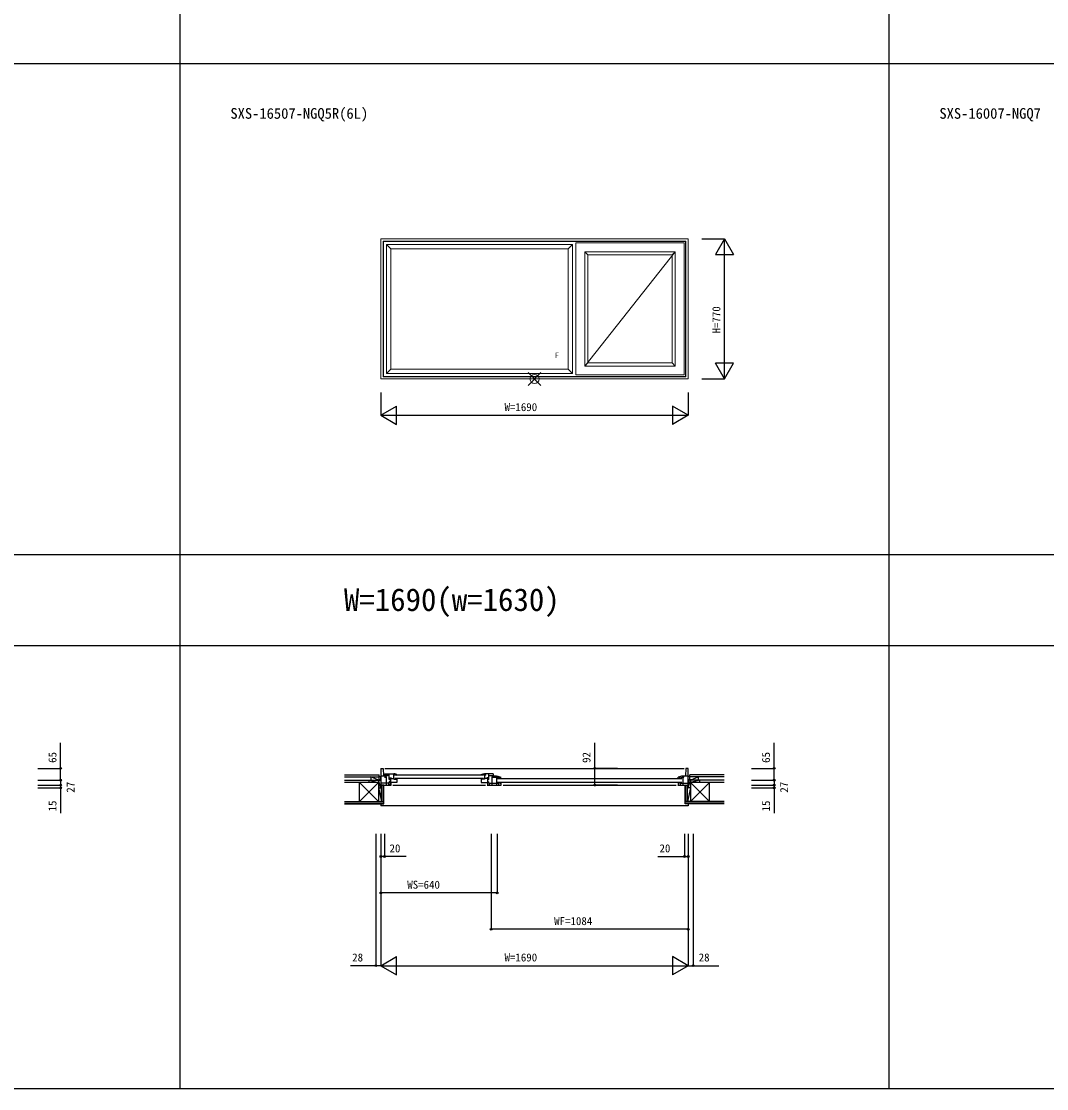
# Model space of a CAD drawing. Units: millimetres, scale not verified. Extents: x -13750 to 13750, y -10000 to 10000.
# Drawn here: x -6323 to -683, y -1738 to 4131 of the extents above; entities that cross this region are included whole.
import ezdxf
from ezdxf.enums import TextEntityAlignment as Align

# ---------------------------------------------------------------- set-up
doc = ezdxf.new("R2010")
doc.units = ezdxf.units.MM
doc.header["$LTSCALE"] = 50
for name, color, linetype in [('0-0_0', 3, 'Continuous'), ('0-2_YKK_B1', 4, 'Continuous'), ('0-3_YKK_B2', 5, 'Continuous'), ('0-6_YKK_F1', 7, 'Continuous'), ('0-8_YKK_N1', 2, 'Continuous'), ('0-9_YKK_Z1', 7, 'Continuous')]:
    doc.layers.add(name, color=color, linetype=linetype)
doc.layers.add('0-1_YKK_A1', color=4, linetype='Continuous', lineweight=18)
doc.layers.add('0-7_YKK_IN', color=1, linetype='Continuous', lineweight=18)
doc.styles.add('ＭＳ ゴシック', font='')
doc.styles.get('ＭＳ ゴシック').set_extended_font_data('MS Gothic')

msp = doc.modelspace()

# ---------------------------------------------------------------- linework, layer by layer
at = {"layer": '0-1_YKK_A1'}
for p, q in [((-4345, 2165), (-4345, 2935)), ((-4345, 2935), (-2655, 2935)), ((-2655, 2165), (-2655, 2935)), ((-4333, 2177), (-4333, 2923)), ((-4333, 2923), (-2667, 2923)), ((-4330.8, 2920.8), (-4333, 2923)), ((-4330.8, 2179.2), (-4330.8, 2920.8)), ((-4330.8, 2920.8), (-2669.2, 2920.8)), ((-4315, 2195), (-4315, 2905)), ((-4315, 2905), (-3291, 2905)), ((-4291, 2881), (-4315, 2905)), ((-4291, 2219), (-4291, 2881)), ((-4291, 2881), (-3315, 2881)), ((-3315, 2881), (-3291, 2905)), ((-3315, 2219), (-3315, 2881)), ((-3291, 2195), (-3291, 2905)), ((-3273, 2187), (-3273, 2913)), ((-3273, 2913), (-2677, 2913)), ((-2677, 2187), (-2677, 2913)), ((-2669.2, 2920.8), (-2667, 2923)), ((-2669.2, 2179.2), (-2669.2, 2920.8)), ((-2667, 2177), (-2667, 2923)), ((-3224, 2236), (-3224, 2864)), ((-2726, 2864), (-3224, 2236)), ((-3224, 2864), (-2726, 2864)), ((-3207, 2847), (-3224, 2864)), ((-3207, 2253), (-3207, 2847)), ((-3207, 2847), (-2743, 2847)), ((-2743, 2847), (-2726, 2864)), ((-2743, 2253), (-2743, 2847)), ((-2726, 2236), (-2726, 2864)), ((-3207, 2253), (-3224, 2236)), ((-3224, 2236), (-2726, 2236)), ((-3207, 2253), (-2743, 2253)), ((-2743, 2253), (-2726, 2236)), ((-4333, 2177), (-4330.8, 2179.2)), ((-4333, 2177), (-2667, 2177)), ((-4330.8, 2179.2), (-2669.2, 2179.2)), ((-4291, 2219), (-4315, 2195)), ((-4315, 2195), (-3291, 2195)), ((-4291, 2219), (-3315, 2219)), ((-3315, 2219), (-3291, 2195)), ((-3273, 2187), (-2677, 2187)), ((-2667, 2177), (-2669.2, 2179.2)), ((-4345, 2165), (-2655, 2165))]:
    msp.add_line(p, q, dxfattribs=at)
at = {"layer": '0-2_YKK_B1'}
for p, q in [((-4345, 23.75), (-4333, 23.75)), ((-4345, 23.75), (-4345, -68.25)), ((-4333, 23.75), (-4330.8, -18.25)), ((-4323, 23.75), (-2677, 23.75)), ((-2667, 23.75), (-2669.2, -18.25)), ((-2655, 23.75), (-2667, 23.75)), ((-2655, -68.25), (-2655, 23.75)), ((-4373, -38.75), (-4345, -38.75)), ((-4373, -38.75), (-4373, -41.25)), ((-4345, -18.25), (-4315, -18.25)), ((-4298.8, -58.25), (-4345, -58.25)), ((-4323.08, -16.25), (-4319.66, -19.15)), ((-4323, -6.25), (-4274, -6.25)), ((-4323, -6.25), (-4323, -16.25)), ((-4299, -15.25), (-4323, -15.25)), ((-4321.8, -25.46), (-4321.8, -18.25)), ((-4315, -24.26), (-4321.8, -25.46)), ((-4320.8, -29.16), (-4320.8, -25.28)), ((-4315, -18.25), (-4315, -21.19)), ((-4315, -68.25), (-4315, -24.26)), ((-4300.6, -65.75), (-4300.6, -58.25)), ((-4299, -37.25), (-4299, -6.25)), ((-4299, -27.65), (-4288, -27.65)), ((-4299, -32.45), (-4274, -32.45)), ((-4299, -37.25), (-4296.5, -37.25)), ((-4296.5, -50.25), (-4299, -50.25)), ((-4299, -54.25), (-4299, -50.25)), ((-4257, -54.25), (-4299, -54.25)), ((-4291, -58.25), (-4295.3, -58.25)), ((-4292.8, -65.75), (-4292.8, -58.25)), ((-4292.3, -32.45), (-4292.3, -54.25)), ((-4291, -58.25), (-4291, -68.25)), ((-4288, -27.65), (-4288, -32.45)), ((-4274, -35.25), (-4274, -6.25)), ((-4274, -11.45), (-4257, -11.45)), ((-4274, -35.25), (-4257, -35.25)), ((-3781, -13.75), (-4269, -13.75)), ((-3781, -32.75), (-4269, -32.75)), ((-4257.33, -9.2), (-4262.43, -7.68)), ((-4262.3, -11.95), (-4262.3, -11.45)), ((-4262.3, -11.95), (-4260.3, -11.95)), ((-4260.3, -11.95), (-4258.07, -13.23)), ((-4257, -12.45), (-4257, -11.45)), ((-4257, -34.25), (-4257, -54.25)), ((-3793, -12.45), (-3793, -11.45)), ((-3776.7, -11.45), (-3793, -11.45)), ((-3793, -34.25), (-3793, -54.25)), ((-3776, -35.25), (-3793, -35.25)), ((-3793, -54.25), (-3751, -54.25)), ((-3787.7, -11.95), (-3787.7, -11.45)), ((-3782.32, -6.75), (-3777, -6.45)), ((-3777, -6.45), (-3776, -6.45)), ((-3776.7, -11.45), (-3776.7, -6.45)), ((-3776, -6.25), (-3776, -9.19)), ((-3727, -6.25), (-3776, -6.25)), ((-3776, -12.26), (-3769.2, -13.39)), ((-3776, -12.26), (-3776, -35.25)), ((-3751, -32.45), (-3776, -32.45)), ((-3769.2, -13.39), (-3769.2, -6.25)), ((-3762, -27.65), (-3762, -32.45)), ((-3751, -27.65), (-3762, -27.65)), ((-3754.7, -58.25), (-3759, -58.25)), ((-3759, -58.25), (-3759, -68.25)), ((-3757.7, -54.25), (-3757.7, -32.45)), ((-3751, -37.25), (-3753.5, -37.25)), ((-3753.5, -50.25), (-3751, -50.25)), ((-3751.2, -58.25), (-3692.8, -58.25)), ((-3751, -37.25), (-3751, -6.25)), ((-3751, -15.25), (-3727, -15.25)), ((-3751, -54.25), (-3751, -50.25)), ((-3747.6, -68.25), (-3747.6, -58.25)), ((-3735, -18.25), (-3709, -18.25)), ((-3735, -18.25), (-3735, -21.23)), ((-3735, -24.26), (-3728.2, -25.46)), ((-3735, -24.26), (-3735, -68.25)), ((-3730.4, -29.16), (-3730.4, -25.07)), ((-3726.92, -16.25), (-3730.34, -19.15)), ((-3728.2, -26.25), (-3728.2, -18.25)), ((-3715.8, -26.25), (-3728.2, -26.25)), ((-3727, -6.25), (-3727, -16.25)), ((-3715.8, -26.25), (-3715.8, -18.25)), ((-3715.8, -25.46), (-3709, -24.26)), ((-3715.5, -23.77), (-3711.52, -20.66)), ((-3715.5, -25.25), (-3715.5, -23.77)), ((-3713.6, -29.16), (-3713.6, -25.07)), ((-3711.52, -20.66), (-3709.7, -21.05)), ((-3709.7, -21.05), (-3708.3, -21.05)), ((-3709, -18.25), (-3709, -21.23)), ((-3709, -24.26), (-3709, -68.25)), ((-3708.3, -25.72), (-3708.3, -18.73)), ((-3703.65, -25.99), (-3708.3, -25.72)), ((-2690, -34.75), (-3704, -34.75)), ((-2690, -53.75), (-3704, -53.75)), ((-3699.56, -26.68), (-3703.65, -25.99)), ((-3702.07, -19.13), (-3696.24, -20.28)), ((-3691.69, -29.32), (-3699.56, -26.68)), ((-3696.4, -68.25), (-3696.4, -58.25)), ((-3696.24, -20.28), (-3690.6, -22.17)), ((-3690.9, -30.25), (-3691.69, -29.32)), ((-3690.9, -30.25), (-3689.8, -30.25)), ((-3690.6, -22.17), (-3685, -24.89)), ((-3690.3, -30.25), (-3690.3, -30.75)), ((-3685, -30.25), (-3690.3, -30.25)), ((-3690.3, -30.75), (-3688.21, -33.88)), ((-3689.3, -58.25), (-3685, -58.25)), ((-3686.6, -30.25), (-3685, -30.25)), ((-3685, -30.25), (-3685, -24.89)), ((-3685, -33.25), (-3685, -30.25)), ((-3685, -58.25), (-3685, -68.25)), ((-2703.4, -22.11), (-2709, -24.84)), ((-2709, -30.2), (-2709, -24.84)), ((-2707.4, -30.2), (-2709, -30.2)), ((-2709, -30.2), (-2703.7, -30.2)), ((-2709, -33.2), (-2709, -30.2)), ((-2709, -58.25), (-2709, -68.25)), ((-2709, -58.25), (-2704.7, -58.25)), ((-2703.7, -30.7), (-2705.79, -33.83)), ((-2703.1, -30.2), (-2704.2, -30.2)), ((-2703.7, -30.2), (-2703.7, -30.7)), ((-2697.76, -20.23), (-2703.4, -22.11)), ((-2703.1, -30.2), (-2702.31, -29.27)), ((-2702.31, -29.27), (-2694.44, -26.62)), ((-2701.2, -58.25), (-2655, -58.25)), ((-2691.93, -19.08), (-2697.76, -20.23)), ((-2697.6, -68.25), (-2697.6, -58.25)), ((-2694.44, -26.62), (-2690.35, -25.94)), ((-2690.35, -25.94), (-2685.7, -25.67)), ((-2685.7, -25.67), (-2685.7, -18.68)), ((-2684.3, -21), (-2685.7, -21)), ((-2685, -18.25), (-2655, -18.25)), ((-2685, -18.25), (-2685, -21.05)), ((-2685, -24.26), (-2685, -68.25)), ((-2678.2, -25.46), (-2685, -24.26)), ((-2680.4, -29.16), (-2680.4, -25.07)), ((-2678.5, -25.2), (-2678.5, -23.72)), ((-2678.2, -25.46), (-2678.2, -18.25)), ((-2627, -38.75), (-2655, -38.75)), ((-2627, -38.75), (-2627, -41.25)), ((-4345, -68.25), (-4289, -68.25)), ((-4342, -83.25), (-4345, -83.25)), ((-4342, -68.25), (-4342, -83.25)), ((-4300.6, -65.75), (-4292.8, -65.75)), ((-4279, -68.25), (-3769, -68.25)), ((-3761, -68.25), (-3683, -68.25)), ((-3673, -68.25), (-2721, -68.25)), ((-2711, -68.25), (-2655, -68.25)), ((-2658, -83.25), (-2658, -68.25)), ((-2658, -83.25), (-2655, -83.25))]:
    msp.add_line(p, q, dxfattribs=at)
for points in [[(-4262.43, -7.68), (-4267.68, -6.75), (-4273, -6.45), (-4274, -6.45)], [(-4257, -11.45), (-4257, -9.67), (-4257.33, -9.2)], [(-3793, -11.45), (-3793, -9.67), (-3792.67, -9.2), (-3787.57, -7.68), (-3782.32, -6.75)], [(-3787.7, -11.95), (-3789.7, -11.95), (-3791.93, -13.23)], [(-3776.7, -9.25), (-3775.3, -9.25), (-3773.48, -8.86), (-3769.5, -11.97), (-3769.5, -13.45)], [(-3709, -18.75), (-3708, -18.75), (-3702.07, -19.13)], [(-2685, -18.7), (-2686, -18.7), (-2691.93, -19.08)], [(-2678.5, -23.72), (-2682.48, -20.61), (-2684.3, -21)]]:
    msp.add_lwpolyline(points, dxfattribs=at)
at = {"layer": '0-3_YKK_B2'}
for p, q in [((-4345, -170.75), (-4345, -183.25)), ((-2655, -170.75), (-2655, -183.25)), ((-2655, -183.25), (-4345, -183.25))]:
    msp.add_line(p, q, dxfattribs=at)
at = {"layer": '0-6_YKK_F1'}
for p, q in [((-5450, -1737.5), (-5450, 9500)), ((-1550, -1737.5), (-1550, 9500)), ((-13750, 3900), (9350, 3900)), ((-13750, 1200), (9350, 1200)), ((-13750, 700), (9350, 700)), ((-13750, -1737.5), (9350, -1737.5))]:
    msp.add_line(p, q, dxfattribs=at)
at = {"layer": '0-7_YKK_IN'}
for p, q in [((-3535.36, 2200.36), (-3464.64, 2129.64)), ((-3535.36, 2129.64), (-3464.64, 2200.36))]:
    msp.add_line(p, q, dxfattribs=at)
msp.add_circle((-3500, 2165), 25, dxfattribs=at)
at = {"layer": '0-8_YKK_N1'}
for p, q in [((-2580, 2935), (-2455, 2935)), ((-2455, 2935), (-2505, 2848.4)), ((-2455, 2165), (-2455, 2935)), ((-2455, 2935), (-2405, 2848.4)), ((-2505, 2848.4), (-2405, 2848.4)), ((-2455, 2165), (-2505, 2251.6)), ((-2405, 2251.6), (-2505, 2251.6)), ((-2455, 2165), (-2405, 2251.6)), ((-2580, 2165), (-2455, 2165)), ((-4345, 2090), (-4345, 1965)), ((-2655, 2090), (-2655, 1965)), ((-4345, 1965), (-4258.4, 2015)), ((-4258.4, 1915), (-4258.4, 2015)), ((-2655, 1965), (-2741.6, 2015)), ((-2741.6, 2015), (-2741.6, 1915)), ((-4345, 1965), (-2655, 1965)), ((-4345, 1965), (-4258.4, 1915)), ((-2655, 1965), (-2741.6, 1915)), ((-6231.64, 23.75), (-6106.64, 23.75)), ((-3043.93, 23.75), (-3168.93, 23.75)), ((-2306.64, 23.75), (-2181.64, 23.75)), ((-6106.64, -41.25), (-6106.64, -68.25)), ((-2181.64, -41.25), (-2181.64, -68.25)), ((-6231.64, -68.25), (-6106.64, -68.25)), ((-6106.64, -68.25), (-6106.64, -83.25)), ((-2306.64, -68.25), (-2181.64, -68.25)), ((-2181.64, -68.25), (-2181.64, -83.25)), ((-4373, -336.25), (-4373, -1061.25)), ((-4345, -336.25), (-4345, -1061.25)), ((-3739, -336.25), (-3739, -861.25)), ((-2655, -336.25), (-2655, -1061.25)), ((-2627, -336.25), (-2627, -1061.25)), ((-4205.46, -461.25), (-4325, -461.25)), ((-2822.57, -461.25), (-2675, -461.25)), ((-2655, -861.25), (-3739, -861.25)), ((-4345, -1061.25), (-4258.4, -1011.25)), ((-4258.4, -1111.25), (-4258.4, -1011.25)), ((-2655, -1061.25), (-2741.6, -1011.25)), ((-2741.6, -1011.25), (-2741.6, -1111.25)), ((-4345, -1061.25), (-2655, -1061.25)), ((-4345, -1061.25), (-4258.4, -1111.25)), ((-2655, -1061.25), (-2741.6, -1111.25))]:
    msp.add_line(p, q, dxfattribs=at)
for points in [[(-6231.64, -41.25), (-6106.64, -41.25), (-6106.64, 23.75), (-6106.64, 163.75)], [(-3043.93, -68.25), (-3168.93, -68.25), (-3168.93, 23.75), (-3168.93, 163.75)], [(-2306.64, -41.25), (-2181.64, -41.25), (-2181.64, 23.75), (-2181.64, 163.75)], [(-6231.64, -83.25), (-6106.64, -83.25), (-6106.64, -223.25)], [(-2306.64, -83.25), (-2181.64, -83.25), (-2181.64, -223.25)], [(-3705, -336.25), (-3705, -661.25), (-4345, -661.25)], [(-4325, -336.25), (-4325, -461.25), (-4345, -461.25)], [(-2675, -336.25), (-2675, -461.25), (-2655, -461.25)], [(-4345, -1061.25), (-4373, -1061.25), (-4513, -1061.25)], [(-2655, -1061.25), (-2627, -1061.25), (-2487, -1061.25)]]:
    msp.add_lwpolyline(points, dxfattribs=at)
for centre in [(-6106.64, 23.75), (-3168.93, 23.75), (-2181.64, 23.75), (-6106.64, -41.25), (-2181.64, -41.25), (-6106.64, -68.25), (-6106.64, -83.25), (-3168.93, -68.25), (-2181.64, -68.25), (-2181.64, -83.25), (-4345, -461.25), (-4325, -461.25), (-2675, -461.25), (-2655, -461.25), (-4345, -661.25), (-3705, -661.25), (-3739, -861.25), (-2655, -861.25), (-4373, -1061.25), (-2627, -1061.25)]:
    msp.add_circle(centre, 5, dxfattribs=at)
at = {"layer": '0-9_YKK_Z1'}
for p, q in [((-4545, -11.25), (-4355, -11.25)), ((-4545, -23.25), (-4355, -23.25)), ((-4545, -41.25), (-4410, -41.25)), ((-4357.5, -53.25), (-4545, -53.25)), ((-4357.5, -158.25), (-4462.5, -53.25)), ((-4357.5, -53.25), (-4462.5, -158.25)), ((-4462.5, -158.25), (-4462.5, -53.25)), ((-4410, -41.25), (-4357.5, -53.25)), ((-4410, -41.25), (-4345, -41.25)), ((-4410, -53.25), (-4410, -41.25)), ((-4361.25, -38.75), (-4400, -23.25)), ((-4400, -23.25), (-4400, -41.25)), ((-4357.5, -41.25), (-4357.5, -158.25)), ((-4355, -38.75), (-4355, -11.25)), ((-4355, -21.25), (-4345, -21.25)), ((-4355, -38.75), (-4345, -38.75)), ((-4345.3, -38.75), (-4355, -38.75)), ((-4345, -38.75), (-4345, -21.25)), ((-2655, -38.75), (-2655, -21.25)), ((-2645, -21.25), (-2655, -21.25)), ((-2590, -41.25), (-2655, -41.25)), ((-2654.7, -38.75), (-2645, -38.75)), ((-2456.64, -11.25), (-2645, -11.25)), ((-2645, -38.75), (-2645, -11.25)), ((-2456.64, -23.25), (-2645, -23.25)), ((-2642.5, -41.25), (-2642.5, -158.25)), ((-2590, -41.25), (-2642.5, -53.25)), ((-2456.64, -53.25), (-2642.5, -53.25)), ((-2642.5, -158.25), (-2537.5, -53.25)), ((-2642.5, -53.25), (-2537.5, -158.25)), ((-2638.75, -38.75), (-2600, -23.25)), ((-2600, -23.25), (-2600, -41.25)), ((-2456.64, -41.25), (-2590, -41.25)), ((-2590, -53.25), (-2590, -41.25)), ((-2537.5, -158.25), (-2537.5, -53.25)), ((-4357.5, -83.25), (-4341.98, -158.25)), ((-4357.5, -83.25), (-4341.98, -83.25)), ((-4342, -158.25), (-4342, -68.25)), ((-4329.5, -68.25), (-4342, -68.25)), ((-4341.98, -158.25), (-4341.98, -83.25)), ((-4340.5, -68.25), (-4340.5, -158.25)), ((-4331, -68.25), (-4331, -158.25)), ((-4329.5, -170.75), (-4329.5, -68.25)), ((-2670.5, -68.25), (-2658, -68.25)), ((-2670.5, -158.25), (-2670.5, -68.25)), ((-2669, -68.25), (-2669, -158.25)), ((-2659.5, -68.25), (-2659.5, -158.25)), ((-2658.02, -158.25), (-2658.02, -83.25)), ((-2642.5, -83.25), (-2658.02, -158.25)), ((-2642.5, -83.25), (-2658.02, -83.25)), ((-2658, -158.25), (-2658, -68.25)), ((-4545, -158.25), (-4329.5, -158.25)), ((-4545, -159.75), (-4329.5, -159.75)), ((-4545, -169.25), (-4329.5, -169.25)), ((-4545, -170.75), (-4329.5, -170.75)), ((-2456.64, -158.25), (-2670.52, -158.25)), ((-2670.52, -170.75), (-2670.52, -158.25)), ((-2456.64, -159.75), (-2670.52, -159.75)), ((-2456.64, -169.25), (-2670.52, -169.25)), ((-2456.64, -170.75), (-2670.52, -170.75))]:
    msp.add_line(p, q, dxfattribs=at)
for points in [[(-4345, -41.25), (-4345, -83.25), (-4357.5, -41.25)], [(-2655, -41.25), (-2655, -83.25), (-2642.5, -41.25)]]:
    msp.add_lwpolyline(points, dxfattribs=at)

# ---------------------------------------------------------------- texts
at = {"layer": '0-0_0', "color": 7, "style": 'ＭＳ ゴシック'}
for s, p in [('SXS-16507-NGQ5R(6L)', (-5173.07, 3578.03)), ('SXS-16007-NGQ7', (-1273.07, 3578.03))]:
    msp.add_text(s, height=58.65, dxfattribs=at).set_placement(p, align=Align.BOTTOM_LEFT)
at = {"layer": '0-0_0', "style": 'ＭＳ ゴシック'}
msp.add_text('W=1690(w=1630)', height=124.6, dxfattribs=at).set_placement((-4548.33, 851.63), align=Align.BOTTOM_LEFT)
at = {"layer": '0-1_YKK_A1', "style": 'ＭＳ ゴシック'}
msp.add_text('F', height=29.33, dxfattribs=at).set_placement((-3388.34, 2272.05), align=Align.BOTTOM_LEFT)
at = {"layer": '0-8_YKK_N1', "style": 'ＭＳ ゴシック'}
for s, p in [('H=770', (-2465, 2415)), ('65', (-6116.64, 53.75)), ('92', (-3178.93, 53.75)), ('65', (-2191.64, 53.75)), ('27', (-6017.05, -110.11)), ('27', (-2092.05, -110.11)), ('15', (-6116.64, -213.25)), ('15', (-2191.64, -213.25))]:
    msp.add_text(s, height=43.99, rotation=90, dxfattribs=at).set_placement(p, align=Align.BOTTOM_LEFT)
for s, p in [('W=1690', (-3665, 1975)), ('20', (-4297.59, -451.25)), ('20', (-2812.57, -451.25)), ('WS=640', (-4200, -651.25)), ('WF=1084', (-3392, -851.25)), ('28', (-4503, -1051.25)), ('W=1690', (-3665, -1051.25)), ('28', (-2597, -1051.25))]:
    msp.add_text(s, height=43.99, dxfattribs=at).set_placement(p, align=Align.BOTTOM_LEFT)

doc.saveas('drawing.dxf')
